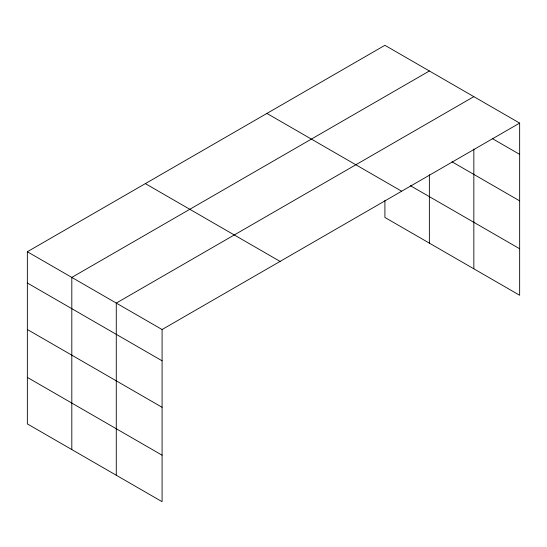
<?xml version="1.0" encoding="UTF-8"?>
<svg xmlns="http://www.w3.org/2000/svg" width="547" height="547" viewBox="0 0 547 547"><rect width="100%" height="100%" fill="white"/><g stroke="black" fill="none" stroke-linecap="round" stroke-linejoin="round"><path stroke-width="0.82" d="M27.35 251.743L162.09 329.533L162.09 501.695L27.35 423.898L27.35 251.743L384.91 45.305L519.65 123.102L519.65 295.257L384.91 217.467L384.91 200.558M429.374 70.98L71.814 277.411L71.814 449.572M473.839 96.648L116.279 303.086L116.279 475.24M162.09 329.533L519.65 123.102M492.314 138.582L519.65 154.363M451.972 161.782L519.65 200.858M410.421 185.7L519.65 248.762M266.915 113.427L401.655 191.224M145.345 183.621L280.085 261.411M27.35 283.004L162.09 360.801M27.35 329.499L162.09 407.296M27.35 377.403L162.09 455.2M473.839 149.051L473.839 268.809M429.374 174.794L429.374 243.135"/></g></svg>
